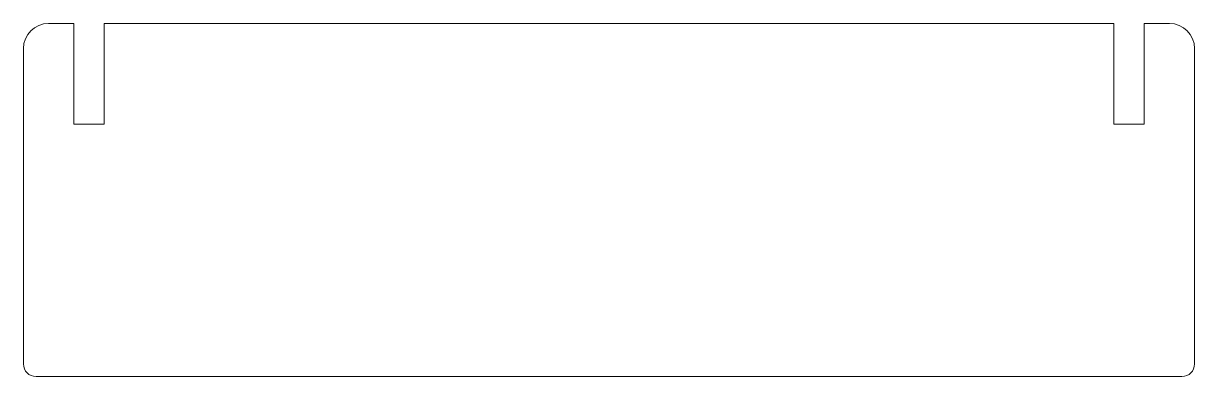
# Model space of a CAD drawing. Header units: millimetres. Extents: x 0 to 232, y 0 to 70.
import ezdxf

# ---------------------------------------------------------------- set-up
doc = ezdxf.new("R2010")
doc.units = ezdxf.units.MM
doc.layers.get('0').update_dxf_attribs({"linetype": 'CONTINUOUS', "lineweight": 0})

msp = doc.modelspace()

# ---------------------------------------------------------------- linework, layer by layer
for p, q in [((10, 70), (5, 70)), ((10, 70), (10, 50)), ((16, 50), (16, 70)), ((16, 70), (216, 70)), ((216, 50), (216, 70)), ((222, 70), (222, 50)), ((222, 70), (227, 70)), ((0, 65), (0, 2.5)), ((232, 65), (232, 2.5)), ((10, 50), (16, 50)), ((222, 50), (216, 50)), ((2.5, 0), (16, 0)), ((16, 0), (216, 0)), ((229.5, 0), (216, 0))]:
    msp.add_line(p, q)
for centre, radius, start, end in [((5, 65), 5, 90, 180), ((227, 65), 5, 0, 90), ((2.5, 2.5), 2.5, 180, 270), ((229.5, 2.5), 2.5, 270, 0)]:
    msp.add_arc(centre, radius, start, end)

doc.saveas('drawing.dxf')
